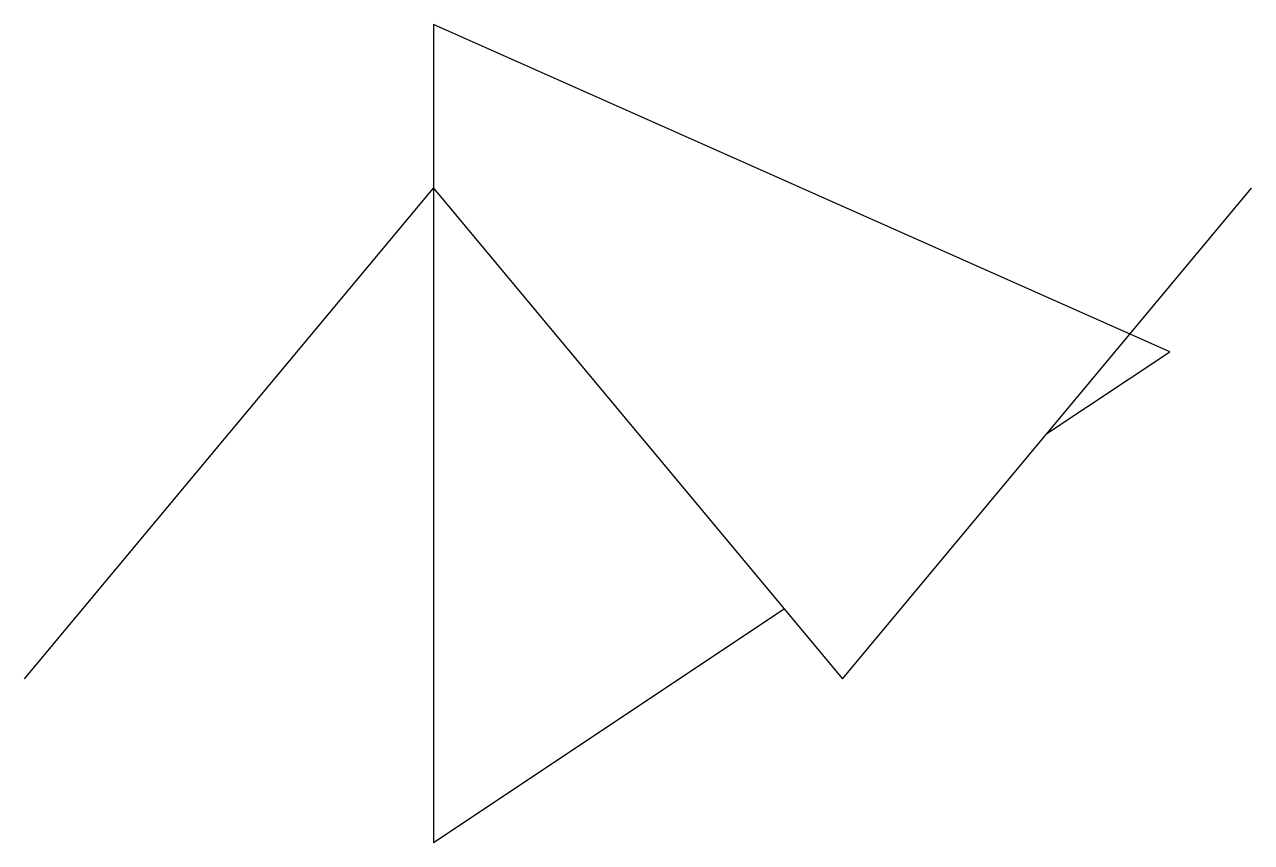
# Model space of a CAD drawing. Header units: millimetres. Extents: x 0 to 30, y 0 to 20.
import ezdxf

# ---------------------------------------------------------------- set-up
doc = ezdxf.new("R2010")
doc.units = ezdxf.units.MM
doc.layers.get('0').update_dxf_attribs({"lineweight": 25})

msp = doc.modelspace()

# ---------------------------------------------------------------- linework, layer by layer
at = {"flags": 128}
for points in [[(25, 10), (28, 12), (10, 20), (10, 0), (18.571, 5.714)], [(0, 4), (10, 16), (20, 4), (30, 16)]]:
    msp.add_lwpolyline(points, dxfattribs=at)

doc.saveas('drawing.dxf')
